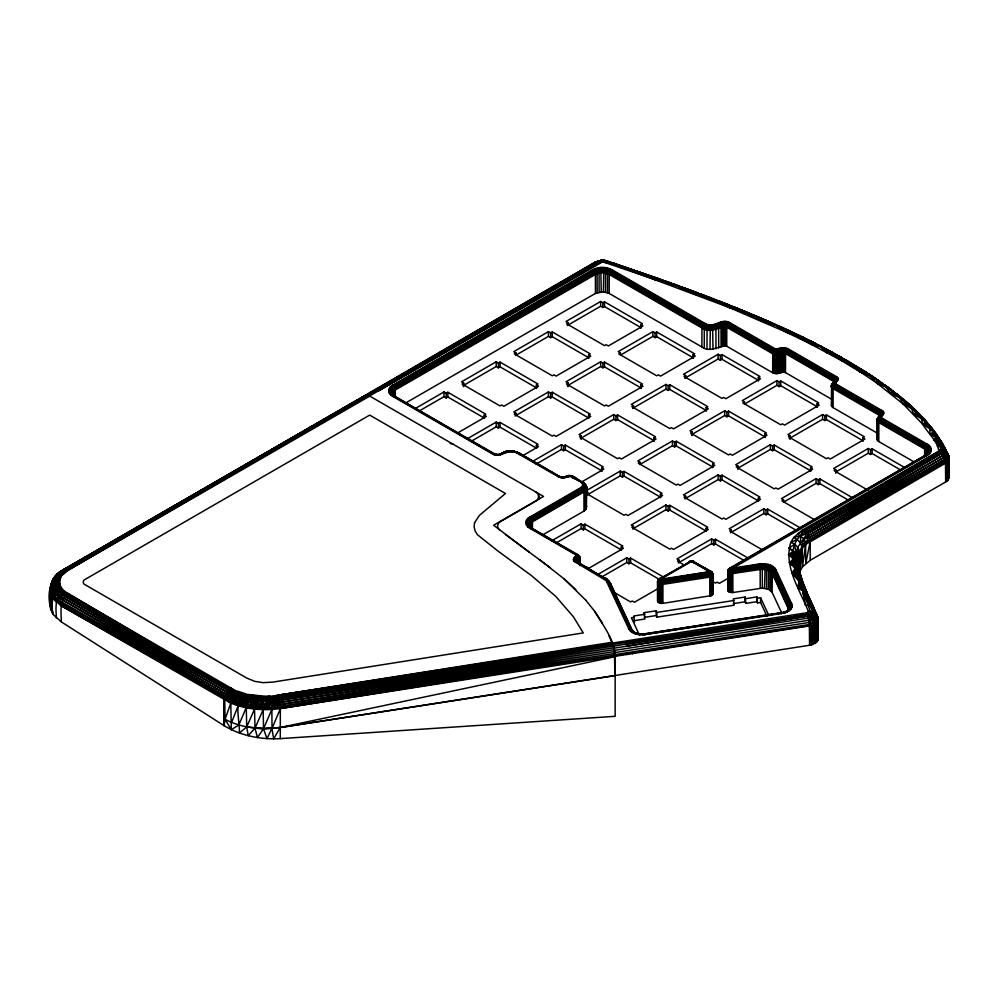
<?xml version="1.0" encoding="UTF-8"?>
<svg xmlns="http://www.w3.org/2000/svg" width="999" height="999" viewBox="0 0 999 999"><rect width="100%" height="100%" fill="white"/><g stroke="black" fill="none" stroke-linecap="round" stroke-linejoin="round"><path stroke-width="1.5" d="M224.213 718.855C238.137 726.623 255.781 729.445 272.028 728.471L271.84 707.592L280.157 704.582L614.76 651.535L279.857 702.434C261.563 705.044 242.083 703.109 225.699 694.068L63.886 598.139C54.058 593.993 49.513 580.094 58.978 573.014L66.633 569.517L368.344 395.479L68.157 570.204L63.886 569.467L58.978 573.014L57.305 576.51L59.828 580.194L57.48 582.267L53.596 583.803L50.912 586.55L49.95 589.984L50.699 594.355L52.897 598.551L61.301 605.819L224.375 698.001C241.308 707.342 261.438 709.352 280.344 706.655L614.984 653.433L280.157 704.582C261.488 707.242 241.608 705.269 224.887 696.041L61.988 601.985C44.468 594.168 49.838 574.837 65.185 569.268L367.045 395.192L364.797 395.666L62.8 570.092C45.292 578.409 50.537 599.363 52.897 614.198C48.277 604.407 47.403 590.534 52.772 580.918C58.891 578.746 63.199 574.388 68.157 570.204L369.705 396.103L367.045 395.192L62.275 572.677C61.089 577.609 57.942 582.754 61.276 587.612C51.261 592.569 51.498 604.295 52.897 614.198L61.301 621.878L224.101 725.661C240.834 735.813 260.864 739.697 280.269 738.636L615.147 716.308L615.159 656.668C614.76 639.585 602.921 625.424 594.68 611.4M56.481 618.219C55.819 608.703 54.333 596.49 64.098 591.008L229.533 689.073C244.33 697.24 261.925 698.988 278.446 696.628L613.598 646.078L278.983 698.363C261.788 700.811 243.481 698.988 228.084 690.496L65.185 596.44L57.967 590.209L50.912 586.55L51.149 584.115L53.821 581.53L59.828 580.194M782.167 613.423L645.491 634.577C639.66 635.289 632.242 634.502 628.87 629.045L606.156 580.644L575.449 562.15C570.054 559.852 577.135 556.967 575.661 554.745L529.682 528.196C524.662 526.173 524.662 519.13 529.682 517.12L581.256 487.337C587.3 482.005 572.789 479.12 570.704 476.498L563.586 477.784L559.09 477.197L517.432 453.284C509.015 447.352 500.949 458.441 492.594 454.021L392.595 396.291C387.587 394.268 387.587 387.225 392.595 385.214L592.707 269.68C598.601 266.621 606.018 266.621 611.9 269.68L704.632 323.214C713.049 329.146 721.103 318.057 729.47 322.477L775.724 349.151L782.504 347.702L788.223 348.863L836.051 376.473C841.445 378.771 834.365 381.668 835.826 383.891L881.742 410.402C887.137 412.699 880.057 415.584 881.53 417.807L927.359 444.268C932.379 446.291 932.379 453.334 927.359 455.344L728.246 570.829L728.046 590.746L728.758 591.72L732.866 592.544L762.362 588.124L768.481 589.21L772.09 592.257L781.643 612.837C785.813 614.06 794.005 609.39 791.757 603.821L775.836 569.53C772.464 564.06 765.047 563.286 759.215 563.985L731.867 568.219C726.385 567.082 727.559 575.649 732.866 573.551L762.362 569.13L770.067 571.066L772.09 573.264L788.336 608.803L789.185 606.818L792.219 605.556M388.711 389.872L391.72 391.258L392.557 394.543L392.957 391.346L395.267 389.21L595.379 273.676L599.075 272.34L603.396 272.065L609.228 273.676L701.96 327.21C710.202 333.516 718.718 325.474 726.797 326.486L772.714 352.997C776.997 356.156 781.28 350.949 785.551 352.859L833.378 380.482C834.877 385.277 833.666 379.27 838.049 379.782M580.069 565.634C580.044 563.074 581.493 553.758 576.123 555.169L579.208 556.281L580.069 559.078C575.736 565.234 579.083 560.489 573.438 559.752M614.947 675.511L614.385 650.374L612.961 644.505L608.915 635.639M798.351 567.457L797.751 547.227L807.105 533.841L942.881 452.584L943.406 450.961L940.733 444.455L933.803 433.978L933.84 431.468L926.248 423.901L924.999 420.492L917.194 413.748L916.145 411.064L906.568 403.471L904.907 400.699C832.904 342.52 744.405 310.052 658.366 278.646L605.931 260.864L602.897 260.152L595.641 261.925L363.386 396.878L599.412 260.801L602.897 260.152L606.643 260.814L658.366 278.646L666.995 282.43M877.659 433.354L833.091 407.629L831.418 405.631L831.717 404.145M883.753 412.799C880.756 411.813 880.406 417.594 879.008 415.147L833.091 388.636C826.485 384.24 840.371 381.393 834.864 377.472L787.025 349.862C782.754 346.853 778.458 352.098 774.2 349.987L728.283 323.476C720.017 320.417 711.825 330.557 703.433 324.213L610.714 270.679C605.556 268.007 599.063 268.007 593.906 270.679L393.793 386.213C389.398 387.974 389.398 394.143 393.793 395.916L496.366 454.857L495.217 454.97L393.206 396.016C388.511 394.13 388.511 387.537 393.206 385.639L593.319 270.105C598.838 267.245 605.781 267.245 611.288 270.105L704.02 323.639C712.424 329.845 720.541 319.156 728.858 322.914L774.774 349.425C779.008 350.874 783.353 346.141 787.612 349.288L835.439 376.91L837.199 379.795L834.44 382.917L835.226 384.315L881.143 410.826L882.891 413.723L880.131 416.845L880.918 418.231L926.76 444.705C931.455 446.59 931.455 453.184 926.76 455.082L728.558 569.467L727.996 571.228M913.835 461.788L878.783 441.546L877.409 440.284L877.409 438.062M931.255 448.938L928.858 449.775L927.397 452.347L924.624 449.013L878.783 422.552C875.386 420.916 877.746 416.196 881.068 416.645L878.471 416.908L877.122 419.805L877.122 439.548M877.534 418.319L877.122 420.554M364.235 395.816L366.733 395.017L369.53 395.966L602.434 261.913L612.2 263.798L667.357 281.755L694.342 293.943L737.162 308.229L759.327 320.08L761.738 318.931L791.433 331.943L781.992 327.472L759.327 320.08L758.815 317.47L771.703 323.002L786.675 332.367L811.051 344.23L841.707 360.776L843.119 360.139L868.306 373.988L876.847 383.117L890.521 389.098L894.205 393.032L898.526 395.729L903.171 404.008L911.038 406.93L913.673 414.148L921.153 417.17L922.601 424.175C927.284 432.305 938.173 441.945 938.81 451.236L802.197 530.244L793.693 537.549L790.771 542.395C803.433 546.528 799.862 561.201 799.887 571.328L802.434 566.87L810.201 560.314L947.002 481.181L946.802 460.352L948.813 456.218L937.087 435.477L933.84 431.468L922.601 424.175L903.171 404.008L876.847 383.117L843.119 360.139L839.709 356.431L833.503 353.883L811.513 341.533L786.675 332.367L728.671 307.292L612.2 263.798L600.923 260.427L594.492 262.562L590.971 265.197M947.002 481.181L948.063 480.094L948.063 461.101L946.915 453.084L944.954 450.711L939.185 449.875M948.875 478.558L948.813 456.218L947.676 453.171L941.12 449.762L938.024 441.071L933.94 440.197L935.838 437.062L938.573 437.924L940.534 440.484L948.363 454.732L949.05 476.96L948.063 480.094M799.812 576.086L799.575 571.465L796.228 559.627L802.085 546.241L809.427 537.599L944.155 457.28L946.777 454.395L943.406 450.961L939.372 450.561L941.12 449.762L939.185 450.936L943.006 455.332L945.491 461.263L945.666 482.105M728.558 569.467L926.173 454.97C930.569 453.209 930.569 447.04 926.173 445.267L880.331 418.806L879.32 416.995L882.08 413.898L881.293 411.925L834.64 384.89L833.628 383.079L835.226 382.03L833.316 382.642L832.904 384.178L834.128 385.564L880.044 412.075C883.903 414.622 877.696 416.483 877.247 418.956L878.858 421.803L926.061 449.263L927.497 451.635L927.397 455.269L925.661 455.057L729.72 568.169L728.558 569.467L728.046 590.746M798.413 566.87C796.59 556.356 801.523 546.341 810.152 540.434L946.802 460.352L944.992 459.315L809.427 537.599L803.883 538.861L797.527 533.566L803.845 531.068L940.221 452.222L942.881 452.584L946.103 455.644L947.839 459.29L944.992 459.315L805.531 542.607L805.793 563.374L810.201 541.321C810.014 536.488 806.555 532.13 802.197 530.244M729.395 592.107L729.445 570.679L731.256 568.244L728.296 572.265L728.209 570.129L730.669 567.844L731.867 568.219L732.841 572.789L732.866 592.544M939.372 450.561L943.306 451.81L946.103 455.644L944.992 459.315L945.241 456.531L943.006 455.332L942.344 453.134L938.81 451.236L803.845 531.068L797.102 539.572L790.771 542.395C783.328 566.62 800.112 590.022 808.478 611.788L812.474 613.136L815.546 616.683L816.583 623.276L816.458 642.382L811.363 644.992L280.269 727.484L263.411 728.608L246.716 726.885L239.423 733.029C239.698 720.279 234.628 705.906 241.683 694.243C253.484 694.03 265.796 698.089 277.897 695.229L613.111 644.58L278.446 696.628C261.938 705.219 242.445 700.149 226.785 692.195L63.886 598.139L53.784 594.904L50.937 592.569L49.95 589.984L50.45 587.075M800.162 576.211L798.064 563.436L788.561 554.62L791.233 554.408L792.632 556.393L793.019 560.289L792.082 562.437C794.505 565.172 795.454 569.255 794.754 572.802L801.91 585.988L805.419 605.194L809.315 605.307L812.711 607.017C814.922 611.625 822.027 620.167 815.159 624.4L816.458 642.382L818.081 639.735L817.357 620.217L815.546 616.683L812.187 613.823L808.366 612.375L812.187 613.823L814.722 617.719L814.959 643.518L813.561 618.618L811.663 614.472L808.203 612.562L277.897 695.229C266.92 697.976 257.043 702.722 246.216 705.918L246.716 726.885L248.239 735.701L254.957 728.096L263.411 728.608L280.407 727.547L615.147 675.636M530.069 528.221L529.757 522.527L526.461 520.067M815.159 624.4L813.398 625.312L813.124 644.417L811.413 624.075L809.327 622.427L807.067 613.049M816.583 623.276L817.532 641.096L817.919 617.719C809.59 603.683 803.059 587.337 799.575 571.465L797.702 568.394L794.792 568.731L792.269 573.289L799 581.393L797.801 588.011L802.846 590.846L816.857 614.835L818.094 620.679L818.081 639.735L817.557 616.42L808.104 595.541L797.702 568.394L789.497 562.787L792.894 559.328L796.228 559.627L798.114 562.812L798.513 567.607M661.937 603.433L661.837 579.045L708.878 571.765L711.5 573.888L712.187 576.148L712.187 595.129L711.525 595.566L662.936 603.359L659.964 603.196L657.629 601.386L657.579 581.805L659.415 578.621L657.704 580.968L657.916 601.947M61.276 576.535L57.305 576.51L54.121 578.059L54.271 579.845L59.828 583.953L52.772 589.185L50.937 592.569L53.122 596.74L61.301 605.819L230.794 703.134L238.162 705.806L260.751 699.288L263.449 697.614L263.174 709.677L255.007 728.159L254.533 709.115L255.557 698.875L255.931 697.127L261.114 696.078L263.449 697.614L269.568 696.078L271.016 697.452L271.84 707.592L280.407 708.553L813.398 625.312M530.931 528.508L530.981 522.115L527.784 518.481M614.385 650.374L809.028 620.217C812.274 619.855 817.257 617.394 815.684 613.411L810.226 611.226L808.366 612.375L812.474 613.136L815.971 615.621L817.856 618.955L818.156 638.386L818.144 619.368C813.76 607.692 810.052 594.58 799.862 586.638L799.637 583.041L803.633 584.802L814.784 611.663M50.462 591.758L49.95 605.581L50.499 602.784M280.269 738.636L280.344 706.655L615.109 655.107L280.407 708.553L271.865 709.49L263.187 707.779L279.857 702.434L614.435 649.625L279.458 700.324L263.311 701.385L260.464 703.421L246.129 707.816L238.861 724.987L231.318 729.657L230.794 703.134L236.301 692.344L237.537 691.133L244.855 693.568L248.626 695.991L252.797 695.242L255.931 697.127L238.611 701.885L232.118 701.748L224.887 696.041L62.8 600.012L54.858 593.156L50.437 590.721L53.821 586.076L59.828 583.953M532.155 528.946L532.355 521.116L529.682 517.12M888.248 388.823L891.033 389.822L890.521 389.098L897.514 395.317L875.174 378.134L860.214 371.978L841.707 360.776L833.503 353.883L826.91 352.522L821.827 347.377L811.051 344.23L786.65 329.87L786.675 332.367L798.001 334.927L816.033 343.906L816.857 345.504M626.073 646.303L808.116 616.021C820.991 613.349 800.823 596.903 802.846 590.846L806.88 592.582L808.328 597.265L803.908 586.101M712.187 595.129L712.749 592.944M607.367 261.276L605.794 260.851L603.995 262.213L654.432 279.408L687.374 289.036L694.342 293.943L696.54 292.707L728.671 307.292L753.458 314.96L757.329 316.758L759.327 320.08L764.497 320.654L771.703 323.002L774.287 324.001L774.213 325.524L771.39 322.752L756.093 316.134L759.527 318.581M636.55 634.19L637.524 633.603L645.491 634.577M831.98 399.45L785.476 372.602L782.941 372.09L776.111 373.688L776.535 349.313M798.725 572.165L799.824 552.497M797.264 576.61C804.195 581.992 800.736 574.075 797.202 573.026L792.269 573.289L801.26 579.994L803.346 584.715L798.913 571.815L795.129 569.917L792.269 573.289L801.26 579.994L803.346 584.715C797.202 574.388 800.012 562.05 792.619 552.784L794.342 544.48L797.102 539.572L793.693 537.549L807.105 533.841L943.006 455.332L946.103 455.644M712.662 594.63L712.849 573.813L711.488 572.115L709.065 571.49L710.164 571.028L712.212 572.415L712.949 574.512L712.911 594.08M563.161 478.071L563.311 477.085L566.508 477.197M728.296 591.258L728.209 570.129L730.893 567.969L728.858 569.005L728.046 571.753M802.085 546.241L803.883 538.861L808.441 535.664L943.006 455.332L942.881 452.584L939.297 450.774C943.918 451.261 948.575 454.67 948.888 459.552L945.666 463.111L805.743 544.418L802.434 566.87L802.309 548.039L800.349 542.607L800.823 535.614L940.221 452.222L939.023 451.098M782.155 328.084L771.39 322.752M941.32 441.67L942.831 445.841L942.232 443.156L938.573 443.119L937.337 446.316L943.668 446.453L946.39 450.911L943.668 446.453L933.94 440.197L936.787 439.011L939.285 439.16L943.418 445.179L942.831 445.841L942.956 444.38L939.285 439.16L930.057 434.115L929.719 427.31L922.601 424.175L925.636 422.265L927.984 423.713L935.588 433.091L942.257 444.505M65.185 569.268C57.667 572.839 52.035 582.842 57.967 590.209L229.533 689.073L235.127 693.905L241.683 694.243L68.157 593.943C58.641 599.775 61.426 612.724 61.301 621.878M224.213 699.862L224.101 725.661L224.213 699.862L225.025 719.317L224.101 725.661L224.887 696.041L228.084 690.496L231.056 687.999L236.301 692.344M775.386 348.988L772.714 352.997L772.639 372.727L776.111 373.688M834.202 382.692L833.578 379.695L836.051 376.473M835.826 383.891L833.154 387.887L833.091 407.629M879.008 415.147L880.044 412.075L881.742 410.402M881.53 417.807L878.858 421.803L878.783 441.546M64.098 573.139L60.539 572.639C56.831 578.921 55.981 587.499 62.75 592.295L68.157 593.943M839.709 356.431L840.808 357.093L840.708 358.166L841.982 357.717L843.144 359.34L843.68 358.703L865.808 372.003L879.607 381.78L878.071 380.095L871.303 376.785L872.364 376.248L875.386 378.758L873.7 377.16L871.303 376.785M261.114 696.078L260.302 707.667L263.174 709.677L271.865 709.49L263.499 728.671L257.492 737.574L254.957 728.096M729.12 569.805L729.72 568.169M690.896 561.75L689.66 561.987L691.982 560.751L659.09 579.033L658.191 580.706L659.852 578.371L661.563 578.658L691.42 561.45L709.902 571.828L662.15 579.595L660.751 579.258L660.951 578.384M688.536 563.086L689.135 561.463L691.42 561.45L691.008 560.901M799.887 571.328L802.309 548.039M815.908 344.905L816.033 343.906L811.488 341.833L811.051 344.23L813.71 343.194L819.567 345.679L822.564 348.614C822.577 344.031 813.498 346.416 811.051 344.23L807.13 340.347L800.424 337.6L802.971 337.35L808.691 340.896L807.929 339.885L807.13 340.347L813.036 342.307L814.709 344.156M833.74 381.543L834.977 378.621L837.025 377.185M879.445 415.459L880.681 412.537L882.716 411.101M246.216 705.918L248.626 695.991L239.872 697.764L233.192 697.689L226.785 692.195L65.185 596.44L54.858 593.156L52.298 587.424L53.034 579.345L56.706 574.937L62.8 570.092L365.834 395.254L61.988 571.116L56.706 574.937M763.498 320.529L763.848 319.555L761.738 318.931L769.617 321.99L765.521 320.267L759.327 320.08M579.782 564.198L579.657 556.843M833.74 383.441L834.839 381.268L837.711 380.656M879.445 417.357L879.52 416.683L877.409 419.068L877.409 440.284M834.053 381.905L834.839 379.77L837.711 377.997M879.744 415.821L880.544 413.686L883.403 411.913M786.45 612.337L788.174 610.052L788.111 606.855L772.177 572.552C769.742 568.606 764.397 568.044 760.189 568.556L732.841 572.789L728.246 570.829M787.537 611.251L789.01 608.179L791.982 607.305M659.964 603.196L659.964 584.203L661.663 579.02L662.911 583.603L662.936 603.359M930.581 452.397L927.721 453.009L925.973 455.956L928.246 451.685L931.255 450.686M535.501 491.833C539.76 493.556 539.81 499.6 535.501 501.323L500.861 521.316C497.352 522.802 496.203 527.847 499.725 530.032M834.202 382.292L835.651 379.72L838.049 378.871M788.174 610.052L788.386 606.143L772.452 571.84L770.366 569.555L766.757 568.019L760.114 567.732L731.618 572.527L731.043 592.569M644.517 634.927L644.867 633.915L783.865 612.237L785.002 612.774M781.193 613.773L781.73 612.799L642.419 634.178L642.482 634.84M712.1 572.589L709.577 574.662L662.712 581.918L660.526 581.83L658.478 580.394L659.053 579.295L661.563 578.658L659.977 578.608L659.053 579.295L659.402 580.319L662.562 581.081L709.427 573.826L711.4 572.677L711.238 571.578L709.065 571.49M712.562 573.164L712.662 575.636L709.802 577.11L662.936 584.365C660.476 585.039 656.118 583.279 658.091 580.219L690.983 561.101M492.594 454.021L498.039 454.483L498.301 455.169M773.663 373.201L773.663 354.208L775.724 349.151L774.774 349.425M603.821 267.432L603.396 291.808L609.165 293.419L701.885 346.953C710.114 353.221 718.668 345.317 726.723 346.216L772.639 372.727M710.389 324.812L709.964 349.2M725.311 321.328L724.887 345.704M784.065 347.702L783.628 372.09M579.22 563.411L579.944 558.516M891.033 389.822L888.136 387.312L886.762 387.712L889.26 388.161L891.033 389.822L885.851 385.602L876.847 383.117L877.809 380.532L884.452 385.102L890.946 393.681L894.205 393.032L897.052 394.081L892.482 391.296L890.946 393.681C907.904 400.075 920.341 414.11 931.143 428.009L935.588 433.091L937.886 437.899M563.861 477.984L564.31 476.96L565.109 477.584M657.629 582.392C661.413 576.423 661.825 578.496 659.115 583.891L659.115 602.872M906.38 403.159L901.36 397.639L890.946 393.681L891.583 390.447L886.762 387.712M744.442 312.812L744.779 311.338L716.745 300.961L718.206 300.624L712.974 299.85L711.088 297.864L696.54 292.707L715.421 300.362M783.865 612.237C784.327 613.149 792.831 608.466 790.134 604.395L774.2 570.092C771.253 565.309 764.759 564.622 759.652 565.234L732.304 569.467L730.719 568.169L731.867 568.219L730.993 570.042L731.955 573.626L731.955 592.619M809.577 645.354L809.327 622.427L810.601 619.88L808.603 618.019L809.103 615.809L807.317 612.999M496.74 455.169L498.114 454.52M511.663 451.685L511.938 450.986L512.087 451.973M562.012 477.784L563.311 477.085L563.586 477.784M831.418 386.638L832.904 384.178L835.276 383.216M730.169 592.395L730.169 573.401L731.98 569.068M566.733 476.81L566.858 476.286C563.324 478.196 567.507 474.687 568.693 476.236C567.744 474.825 572.14 476.311 568.643 475.499M709.802 596.103L709.777 576.348L708.965 571.403L692.432 561.238L688.798 561.875M797.751 547.227L796.34 552.772L798.114 562.812M602.434 261.913L603.696 260.364L606.643 260.814L600.923 260.427L601.947 261.95L599.412 260.801L594.855 263.224L597.602 261.301M765.246 563.861L764.522 588.211M499.225 455.194L503.558 452.584L507.38 451.96M503.409 453.121C503.933 451.086 508.728 450.387 509.49 451.685M785.039 612.599L788.873 609.115L789.422 604.882L773.501 570.579C770.729 566.083 764.635 565.446 759.839 566.021L732.492 570.254L731.618 572.527M252.797 695.242L250.349 706.655L254.533 709.115L263.174 709.677L263.499 728.671L266.958 738.636L271.915 728.408L273.676 738.848L280.269 727.484L615.159 656.668M776.972 349.313L777.409 373.688M777.197 349.875L778.034 349.712L779.844 354.208L779.844 373.201M731.867 568.219L728.758 572.727L728.758 591.72M657.916 582.954L661.475 578.908L661.001 579.445M832.279 407.043L832.105 387.05L835.376 383.466L834.44 383.429M877.971 440.959L877.796 420.979L881.068 417.382L877.984 418.656L878.059 420.229L926.298 448.501L927.784 450.949L926.922 454.82M50.699 585.626L52.36 580.881M833.915 382.13L831.418 385.889M61.476 572.502L62.8 570.092L364.797 395.666M497.914 454.957C500.324 454.982 502.172 451.66 505.419 452.51M395.067 396.653C390.671 395.017 389.61 388.848 394.305 386.888L594.417 271.353C599.263 268.843 605.357 268.843 610.189 271.353L702.921 324.887C711.263 331.293 719.555 321.765 727.759 324.151L773.676 350.661C777.959 353.271 782.217 347.789 786.513 350.537L834.34 378.159L835.651 379.72L835.426 380.881L833.378 383.092L835.039 380.769L833.915 378.908L786.076 351.286C781.792 348.863 777.534 354.345 773.238 351.423L727.322 324.912C719.168 323.102 710.789 332.03 702.484 325.637L609.752 272.103C605.182 269.73 599.425 269.73 594.855 272.103L394.742 387.637L392.245 389.935L391.72 392.619L395.267 397.202L392.744 394.867L390.709 394.917M877.984 417.757L879.382 420.229L925.224 446.703C929.782 448.601 928.408 454.408 924.687 456.268L925.224 455.307M691.745 561.026L693.968 561.463L694.567 563.086L692.195 561.75M797.801 588.011L799.637 583.041L804.083 587.1L806.88 592.582L805.806 591.108L797.801 588.011L801.91 585.988L804.083 587.1L805.806 591.108M639.46 634.715L639.909 634.028M231.581 722.439L238.162 705.806L232.118 701.748M392.557 393.294L395.342 389.96L595.454 274.425L599.1 273.102L603.396 272.814L609.165 274.425L701.885 327.959C710.114 334.24 718.668 326.323 726.723 327.222L772.639 353.733C776.922 356.905 781.23 351.81 785.476 353.609L833.316 381.231M586.675 488.049L583.928 491.346L532.355 521.116L530.032 523.251L529.645 526.448L530.132 523.976L532.417 521.865L585.339 491.108L586.763 488.761L586.388 487.362L582.917 485.339M586.388 487.362L583.716 490.559L532.155 520.329L529.258 523.801L530.132 527.672M542.994 534.752L583.99 511.076L586.288 508.978L586.675 486.813L584.627 483.441L582.067 483.179M834.14 382.392L834.577 380.894L833.578 379.695L785.751 352.073C781.468 349.962 777.197 355.294 772.914 352.21L726.997 325.699C718.893 324.375 710.426 332.767 702.16 326.423L609.427 272.889L605.631 271.516L598.975 271.516L595.179 272.889L395.067 388.424L392.182 391.895L393.906 396.216M879.832 416.321L881.343 414.235L883.753 413.698M614.885 654.632L809.515 624.475L814.972 622.552L817.856 618.955M789.572 610.501L787.624 610.364L786.538 611.675L789.01 608.179L788.835 605.469L772.901 571.166C770.279 566.933 764.522 566.321 760.002 566.87L732.167 571.328L730.207 571.066L728.733 569.58L731.256 568.244M710.726 595.891L711.088 575.998L708.878 571.765M579.395 556.493L579.782 557.592L578.721 555.419M272.028 728.471L280.407 708.553M507.092 451.573L506.218 451.848L509.403 451.261M246.716 726.885L254.533 709.115L279.458 700.324L614.048 647.777L278.983 698.363L254.583 707.217M939.285 439.16L940.534 440.484L938.211 437.312L930.057 434.115L933.59 432.892L937.087 435.477L942.269 444.63M511.938 450.986L509.103 451.473L512.05 451.473M54.121 578.059L52.772 580.918L57.68 584.29M711.525 595.566L711.525 576.573L712.724 574.65M606.793 267.819L605.544 272.34L605.506 292.095M708.279 324.538L707.03 329.058L706.992 348.801M726.835 321.528L725.586 326.049L725.561 345.791M785.589 347.902L784.34 352.422L784.302 372.177M244.855 693.568L242.307 698.463L240.859 704.67L246.129 707.816L254.533 709.115M835.226 384.315L835.564 383.691L834.702 383.903M879.632 381.156L882.392 383.891L882.704 383.329L879.969 382.367L876.847 383.117L876.697 379.62M880.918 418.231L881.255 417.607L880.394 417.832M569.542 476.186C573.488 473.551 579.295 482.267 583.391 482.542L571.89 476.123C568.481 476.523 573.563 475.399 569.892 475.536M574.475 561.45L576.51 561.401L605.744 579.02L575.199 561.263L574.3 558.99L577.06 555.869L575.661 554.745M831.418 405.631L831.555 385.04L833.578 382.542M879.02 416.558L878.596 418.094L879.819 419.48L925.661 445.954C930.356 447.902 929.295 454.083 924.899 455.719M613.973 648.189L808.603 618.019L810.052 615.484L807.791 612.824L810.938 615.034L814.972 622.552M729.195 569.143L728.171 570.704M363.324 397.465L363.948 396.416M658.191 580.706L658.89 579.582M803.883 538.861L805.531 542.607L810.152 540.434L945.616 462.225L946.802 460.352M768.144 564.373L766.633 568.831L766.595 588.586M803.346 584.715L797.864 565.334L797.177 557.642L793.868 554.907L791.233 554.408L792.619 552.784L798.226 556.093L796.34 552.772L794.342 544.48L789.048 547.989L796.603 555.157L793.868 554.907L792.632 556.393L788.561 554.62L792.669 551.947L796.34 552.772L789.048 547.989M778.683 373.526L778.683 354.533L779.357 353.596M513.773 451.96L514.935 451.848L511.763 451.261M560.489 477.584L561.288 476.96L561.738 477.984L560.951 477.272M779.844 354.208L780.594 352.21L778.121 348.988M565.484 476.873L568.756 475.536M879.382 416.171L882.716 415.384M59.241 576.311L62.275 572.677L68.157 570.204M879.769 416.108L881.118 414.81L883.403 414.573M880.107 415.696L880.731 414.185L879.607 412.824L833.69 386.313L832.292 384.74L833.316 382.642M926.298 454.695L929.257 453.983M787.886 609.964L791.096 608.99M939.247 446.153L940.733 444.455L942.744 444.88L946.153 451.448M730.669 568.394L729.607 568.656L730.356 569.817L732.304 569.467M664.597 281.356L669.392 283.504L668.294 282.005L654.432 279.408L656.53 278.147L662.574 281.268L661.513 281.144M781.992 327.472L783.104 328.783L785.351 329.183L786.675 332.367L789.21 331.281L794.118 333.167L794.904 334.39L795.441 333.778L798.651 336.176M660.926 603.384L661.563 583.678L712.662 575.636M614.697 652.584L809.327 622.427L812.137 619.355L810.938 615.034L808.004 612.712L812.474 613.136M609.527 268.581L607.517 272.889L607.467 292.632M706.318 323.988L704.307 328.296L704.258 348.039M728.246 321.915L726.236 326.223L726.186 345.966M787 348.301L784.989 352.61L784.939 372.352M692.12 561.101L711.438 571.778L692.482 560.914M916.145 411.064L917.856 412.712L916.308 412.088L913.673 414.148L922.239 417.145L926.16 421.765L916.145 411.064L903.171 404.008L905.381 401.773L906.867 402.347L898.526 395.729L902.634 399.563M786.762 611.101L788.311 609.477M731.231 568.968L730.207 571.066L731.043 573.576M731.955 573.626L732.841 572.789M770.778 565.247L768.531 569.467L768.481 589.21M661.937 584.452L662.911 583.603M660.364 578.284L660.039 579.732L662.362 580.294L709.228 573.039L710.701 572.19L710.164 571.028M831.717 406.356L832.105 387.05L879.07 414.398L879.994 415.909L880.281 415.259L879.282 413.611L833.366 387.1L831.842 384.39L835.376 382.729L834.702 382.442M877.796 420.979L877.247 419.992M577.297 562.674L577.36 561.151L579.395 559.49L576.123 555.906L579.657 557.817L577.085 560.427L578.121 563.074L577.584 562.112M878.059 417.382L879.819 415.921L881.53 416.221M614.934 655.656L809.565 625.474L811.413 624.075M493.806 454.582L495.092 454.095L495.816 455.194M515.734 452.51L517.02 452.01L517.744 453.121M559.09 477.197L561.288 476.96M775.486 349.712L776.323 349.875M880.156 415.646L877.971 418.394L878.783 417.807M762.911 320.217L763.848 319.555L758.815 317.47M797.702 568.394L789.497 562.787L793.019 560.289L796.915 562.412L789.497 562.787L798.913 571.815L797.202 573.026L796.99 575.849L800.886 578.409L801.972 579.907L801.26 579.994M611.9 269.68L609.228 273.676L609.165 293.419M704.632 323.214L701.96 327.21L701.885 346.953M729.47 322.477L726.797 326.486L726.723 346.216M788.223 348.863L785.551 352.859L785.476 372.602M927.359 444.268L924.687 448.276L924.624 456.318M63.886 569.467L57.68 573.801L55.569 577.097L56.081 579.108L57.68 580.257M697.165 294.118L698.463 293.244L667.357 281.755M689.997 561.101L691.221 560.801M730.157 567.919L729.395 568.581M918.081 414.423L911.138 406.094L903.171 404.008L905.781 402.335L907.766 403.097L921.428 416.683L917.194 413.748L913.673 414.148L925.748 421.316L929.432 426.536M633.928 633.316L635.364 632.879L636.163 634.015L634.565 633.154M773.014 566.445L770.142 570.329L770.067 590.059M834.465 381.73L837.025 381.468M774.837 373.526L774.837 354.533L775.861 353.921M486.326 326.248L489.011 324.675M505.107 315.284L507.792 313.723M517.182 308.241L519.867 306.681M523.888 304.333L526.573 302.759M529.258 301.198L531.943 299.625M535.963 297.277L538.648 295.716M542.669 293.369L545.354 291.808M548.039 290.234L550.724 288.674M554.745 286.326L557.43 284.765M560.114 283.192L569.505 277.71M572.19 276.149L588.286 266.758M785.526 611.65L787.512 611.788M365.372 395.179L595.641 261.925L597.639 261.638L600.024 262.799M317.507 424.026L321.553 421.69M333.678 414.66L330.981 416.221L333.591 414.597M368.169 395.292L598.426 262.05L601.361 262.125L599.412 260.801L598.838 262.038L595.641 261.925M599.437 262.412L377.759 391.208L599.85 262.687L596.99 261.763M61.988 571.116L75.499 563.336M78.197 561.775L94.418 552.435M97.115 550.874L106.581 545.417M109.278 543.868L118.744 538.411M121.441 536.85L125.499 534.515M128.197 532.966L130.894 531.406M133.604 529.845L149.813 520.504M152.522 518.943L168.731 509.602M171.441 508.041L186.301 499.475M189.011 497.914L198.464 492.47M201.161 490.909L210.627 485.464M213.324 483.903L217.382 481.568M220.08 480.007L222.789 478.446M225.487 476.898L229.545 474.562M232.243 473.002L234.952 471.441M238.998 469.105L241.708 467.544M244.405 465.996L247.115 464.435M251.161 462.1L253.871 460.539M257.917 458.204L260.627 456.643M263.324 455.094L266.034 453.534M270.08 451.198L272.789 449.637M275.487 448.076L284.952 442.632M294.405 437.175L302.51 432.505M305.219 430.944L309.265 428.608M317.382 423.938L321.428 421.603M324.138 420.042L326.835 418.494M348.464 406.031L352.51 403.696M406.081 402.747L595.454 293.419L603.396 291.808M414.66 408.878L443.993 391.933L446.191 393.206L447.839 392.257L485.801 414.173L484.165 415.122L484.165 417.495M536.376 388.536L536.376 384.977L538.024 384.028L500.062 362.1L498.414 363.049L496.216 361.788L461.538 381.805L463.736 383.079L463.736 386.638M588.598 358.391L588.598 354.82L590.247 353.871L552.285 331.955L550.636 332.904L548.439 331.643L513.761 351.66L515.959 352.922L515.959 355.294M640.821 328.234L640.821 324.675L642.469 323.726L604.507 301.81L602.859 302.759L600.661 301.486L565.983 321.503L568.181 322.777L568.181 325.15M463.736 383.079L462.087 384.028L500.062 405.944L501.698 404.995L503.883 406.256L538.561 386.238L536.376 384.977M515.959 352.922L514.31 353.871L552.285 375.799L553.921 374.85L556.106 376.111L590.784 356.081L588.598 354.82M568.181 322.777L566.533 323.726L604.507 345.642L606.143 344.692L608.329 345.954L643.006 325.936L640.821 324.675M418.656 411.313L443.993 396.69L446.191 397.952L447.839 397.003L484.49 418.169M462.874 385.789L496.216 366.533L498.414 367.807L500.062 366.858L536.713 388.012M516.433 354.87L548.439 336.388L550.636 337.65L552.285 336.7L588.935 357.867M567.32 325.487L600.661 306.231L602.859 307.505L604.507 306.556L641.158 327.722M457.005 433.329L486.351 416.383L484.165 415.122M466.87 439.023L496.216 422.09L498.414 423.351L500.062 422.402L538.024 444.33L536.376 445.279L536.376 447.652M588.598 417.495L588.598 415.122L590.247 414.173L552.285 392.257L550.636 393.206L548.439 391.933L513.761 411.963L515.959 413.224L515.959 415.596M640.821 388.536L640.821 384.977L642.469 384.028L604.507 362.1L602.859 363.049L600.661 361.788L565.983 381.805L568.181 383.079L568.181 386.638M693.044 358.391L693.044 354.82L694.692 353.871L656.718 331.955L655.082 332.904L652.884 331.643L618.206 351.66L620.404 352.922L620.404 355.294M515.959 413.224L514.31 414.173L552.285 436.088L553.921 435.139L556.106 436.413L590.784 416.383L588.598 415.122M568.181 383.079L566.533 384.028L604.507 405.944L606.143 404.995L608.329 406.256L643.006 386.238L640.821 384.977M620.404 352.922L618.756 353.871L656.718 375.799L658.366 374.85L660.551 376.111L695.229 356.081L693.044 354.82M472.215 440.696L496.216 426.835L498.414 428.096L500.062 427.147L536.713 448.314M515.097 415.934L548.439 396.69L550.636 397.952L552.285 397.003L588.935 418.169M567.32 385.789L600.661 366.533L602.859 367.807L604.507 366.858L641.158 388.012M620.866 354.87L652.884 336.388L655.082 337.65L656.718 336.7L693.381 357.867M499.787 454.932L504.532 451.998M522.564 455.781L538.561 446.541L536.376 445.279M533.491 460.864L561.5 444.692L563.686 445.966L565.334 445.017L603.296 466.933L601.66 467.882L601.66 471.441M653.883 441.296L653.883 437.737L655.519 436.788L617.557 414.872L615.908 415.821L613.723 414.548L579.033 434.565L581.231 435.839L581.231 439.398M706.106 411.151L706.106 407.592L707.742 406.643L669.78 384.715L668.131 385.664L665.933 384.403L631.256 404.42L633.453 405.694L633.453 408.067M758.328 380.994L758.328 377.435L759.964 376.486L722.002 354.57L720.354 355.519L718.156 354.245L683.478 374.275L685.676 375.537L685.676 377.909M581.231 435.839L579.595 436.788L617.557 458.703L619.205 457.754L621.39 459.016L656.068 438.998L653.883 437.737M633.453 405.694L631.805 406.643L669.78 428.559L671.428 427.609L673.613 428.871L708.291 408.853L706.106 407.592M685.676 375.537L684.028 376.486L722.002 398.401L723.638 397.452L725.823 398.726L760.514 378.696L758.328 377.435M536.151 464.073L561.5 449.45L563.686 450.711L565.334 449.762L601.997 470.929M580.369 438.549L613.723 419.293L615.908 420.567L617.557 419.617L654.22 440.784M632.592 408.404L665.933 389.148L668.131 390.409L669.78 389.46L706.43 410.626M684.814 378.246L718.156 359.003L720.354 360.264L722.002 359.315L758.653 380.482M569.105 476.186L563.186 477.572L559.54 476.848L518.044 453.009L514.06 451.573M581.168 482.242L603.846 469.143L601.66 467.882M660.401 497.827L660.401 494.268L662.05 493.319L624.088 471.403L622.439 472.352L620.242 471.078L585.564 491.096L587.762 492.37L587.762 494.742M712.624 467.682L712.624 464.123L714.273 463.174L676.311 441.246L674.662 442.195L672.464 440.934L637.787 460.951L639.984 462.225L639.984 464.597M764.847 437.525L764.847 433.966L766.495 433.017L728.533 411.101L726.885 412.05L724.687 410.776L690.009 430.806L692.207 432.067L692.207 435.626M817.07 407.38L817.07 403.821L818.718 402.872L780.743 380.944L779.108 381.893L776.91 380.631L742.232 400.649L744.43 401.923L744.43 404.295M587.762 492.37L586.113 493.319L624.088 515.234L625.724 514.285L627.909 515.546L662.587 495.529L660.401 494.268M639.984 462.225L638.336 463.174L676.311 485.089L677.946 484.14L680.132 485.402L714.809 465.384L712.624 464.123M692.207 432.067L690.559 433.017L728.533 454.932L730.169 453.983L732.354 455.257L767.032 435.227L764.847 433.966M744.43 401.923L742.781 402.872L780.743 424.787L782.392 423.838L784.577 425.099L819.255 405.082L817.07 403.821M586.9 495.079L620.242 475.824L622.439 477.097L624.088 476.148L660.739 497.315M640.459 464.16L672.464 445.679L674.662 446.94L676.311 445.991L712.961 467.157M691.345 434.777L724.687 415.534L726.885 416.795L728.533 415.846L765.184 437.013M744.892 403.858L776.91 385.377L779.108 386.65L780.743 385.701L817.407 406.855M551.735 540.784L581.081 523.838L583.279 525.112L584.914 524.163L622.889 546.078L621.241 547.027L621.241 549.4M833.69 382.255L834.34 381.88M834.64 381.93L836.051 382.18M555.731 543.219L581.081 528.583L583.279 529.857L584.914 528.908L621.578 550.074M706.106 530.556L706.106 528.184L707.742 527.235L669.78 505.319L668.131 506.268L665.933 504.994L631.256 525.024L633.453 526.286L633.453 528.658M758.328 500.412L758.328 498.039L759.964 497.09L722.002 475.162L720.354 476.111L718.156 474.85L683.478 494.867L685.676 496.141L685.676 498.513M810.539 471.441L810.539 467.882L812.187 466.933L774.225 445.017L772.577 445.966L770.379 444.692L735.701 464.722L737.899 465.984L737.899 469.542M862.761 441.296L862.761 437.737L864.41 436.788L826.448 414.872L824.799 415.821L822.602 414.548L787.924 434.565L790.122 435.839L790.122 439.398M633.453 526.286L631.805 527.235L669.78 549.15L671.428 548.201L673.613 549.462L708.291 529.445L706.106 528.184M685.676 496.141L684.028 497.09L722.002 519.005L723.638 518.056L725.823 519.318L760.514 499.3L758.328 498.039M737.899 465.984L736.251 466.933L774.225 488.861L775.861 487.912L778.046 489.173L812.724 469.143L810.539 467.882M790.122 435.839L788.473 436.788L826.448 458.703L828.084 457.754L830.269 459.016L864.947 438.998L862.761 437.737M632.592 528.995L665.933 509.74L668.131 511.013L669.78 510.064L706.43 531.231M684.814 498.851L718.156 479.595L720.354 480.869L722.002 479.92L758.653 501.073M738.373 467.932L770.379 449.45L772.577 450.711L774.225 449.762L810.876 470.929M789.26 438.549L822.602 419.293L824.799 420.567L826.448 419.617L863.099 440.784M597.427 574.7L626.773 557.754L628.97 559.028L630.606 558.079L663.336 576.972M601.435 577.135L626.773 562.512L628.97 563.773L630.606 562.824L659.415 579.457M748.201 558.129L715.471 539.235L713.823 540.184L711.638 538.911L676.96 558.941L679.145 560.202L679.145 562.574M800.424 527.984L767.694 509.09L766.046 510.039L763.848 508.766L729.17 528.783L731.368 530.057L731.368 532.43M852.646 497.827L819.917 478.933L818.268 479.882L816.071 478.621L781.393 498.638L783.591 499.912L783.591 502.285M904.869 467.682L872.139 448.788L870.491 449.737L868.293 448.464L833.616 468.494L835.813 469.755L835.813 473.314M679.145 560.202L677.509 561.151L684.053 564.934M731.368 530.057L729.732 531.006L762.462 549.9M783.591 499.912L781.942 500.861L814.672 519.755M835.813 469.755L834.165 470.704L868.206 490.359M678.284 562.912L711.638 543.668L713.823 544.93L715.471 543.98L744.28 560.614M730.506 532.767L763.848 513.511L766.046 514.785L767.694 513.836L796.49 530.457M784.065 501.848L816.071 483.366L818.268 484.627L819.917 483.678L848.713 500.312M836.288 471.703L868.293 453.221L870.491 454.483L872.139 453.534L900.936 470.167M658.453 588.374L634.44 602.235L632.255 600.973L630.606 601.922L613.598 592.095M805.531 532.28L941.657 453.608M728.633 577.996L719.305 583.391L717.12 582.13L715.471 583.079L712.849 581.568M808.441 535.664L944.155 457.28M810.002 539.485L945.491 461.263M778.708 327.347L780.269 326.673M658.416 602.459L658.416 583.466L661.563 583.678M913.673 414.148L916.62 412.624L918.68 413.461L912.025 409.078L913.948 408.691L916.195 411.463L910.613 405.606L906.568 403.471L903.171 404.008M715.671 300.312L712.449 298.389L712.974 299.85L719.705 301.223L728.671 307.292L730.981 306.106L735.114 307.48L747.689 312.562L749.512 314.722M836.538 355.794L841.982 357.717L826.91 352.522L825.174 349.225L826.448 349.225L828.621 351.486L824.749 348.339L821.827 347.377L831.468 351.885L846.84 360.964M570.604 475.936L569.767 475.774L582.604 482.754M929.257 445.641L926.298 448.501L925.973 455.844M612.2 263.798L614.173 263.324L656.53 278.147L605.794 260.851L602.897 260.152L599.812 260.739L601.947 261.164M499.625 454.295L502.46 454.021M499.375 454.67L502.534 452.909L503.721 453.284M504.957 452.16L498.676 454.857M564.897 476.898L568.056 475.936M792.894 559.328L796.678 561.475L798.064 563.436L796.228 559.627L788.561 554.62L792.619 552.784M238.274 703.92L260.939 697.527M392.595 396.291L394.305 395.991L495.267 454.932M517.432 453.284L519.143 452.984L560.339 476.998L518.618 452.909M557.867 476.635L560.701 476.898L559.053 476.261M581.256 482.592L582.954 482.292L585.014 483.903L585.314 486.188L584.103 488.186L531.393 518.793C526.698 520.754 527.747 526.923 532.155 528.558L528.746 525.474L526.461 525.237M529.682 528.196L531.393 527.897L577.809 554.695L578.596 556.618L575.849 559.702L577.672 562.749M575.449 562.15L577.422 562.162M603.071 578.096C605.007 576.985 607.829 579.108 607.979 581.181L610.826 584.702L608.903 581.093L606.156 580.644M603.384 262.025L604.894 261.351L604.732 260.539L601.96 260.314L603.696 260.364L602.897 260.152M925.748 421.316L927.409 422.877L921.153 417.17L922.239 417.145M922.601 424.175L925.848 422.802L927.984 423.713L930.606 426.935L926.248 423.901L922.601 424.175L930.481 426.66L936.525 435.539M730.744 568.618L728.933 570.167L728.758 572.727M831.468 351.885L826.822 350.149L826.91 352.522L829.282 351.548L831.468 351.885L839.984 357.367M774.725 567.894L771.378 571.378L771.29 591.096M783.578 612.424L786.413 611.363M631.693 632.117L633.528 631.905L635.726 633.104M657.579 581.805L659.964 584.203M927.984 423.713L921.74 419.255L924.05 418.993L924.799 420.404L922.889 418.581M884.165 385.839L885.851 385.602M243.943 694.892L240.722 695.878L234.066 695.716L228.084 690.496L66.633 595.017L56.269 591.558L50.187 588.224M604.894 261.351L602.934 261.938L602.709 260.926L602.235 261.913L600.923 260.427M930.581 447.227L927.284 449.675L926.922 455.507M604.807 579.295L607.28 579.482M875.386 378.758L869.63 374.438L860.214 371.978L863.198 371.128L865.808 372.003L867.207 374.475M503.808 452.21L506.818 451.361M498.826 454.508L501.236 454.582M564.098 477.122L565.621 476.685M817.294 346.291L819.567 345.679L822.377 347.09M527.784 526.823L530.357 527.085L531.068 528.796M729.819 568.244L730.893 567.969M775.836 569.53L773.501 570.579L772.177 572.552L772.09 592.257M791.757 603.821L788.386 606.143L788.011 610.489M938.298 437.125L933.466 432.367L930.057 434.115L933.803 433.978L937.087 435.477L938.298 437.125L935.788 433.891L929.944 429.32L932.616 429.208L933.491 430.656L931.917 428.883M880.131 417.345L880.968 417.132M252.235 696.64L239.148 699.799L232.53 699.737L225.699 694.068L62.8 600.012L53.122 596.74L56.481 602.422M890.946 393.681L897.102 394.805L899.912 396.391M781.38 612.924L784.215 612.237M629.982 630.669L632.117 630.706L634.34 632.604L631.206 629.37L608.341 580.744M843.119 360.139L847.052 360.651M712.974 299.85L715.172 299.463M832.279 388.049L833.154 387.887M877.971 421.965L878.858 421.803M493.194 453.746L495.429 454.295M579.133 555.906L577.372 554.445L575.936 554.944L576.798 554.882M613.486 646.191L807.579 614.335L810.052 615.484L813.248 623.451L809.327 622.427M943.406 450.961L944.954 450.711L948.813 456.218L946.565 451.76L946.615 452.622M612.1 642.27L277.897 695.229L280.344 706.655M766.945 616.183L760.589 602.497L757.554 602.959L756.955 601.673L745.853 603.384L745.117 597.04L733.366 598.851L734.103 605.207L656.693 617.182L655.943 610.826L644.193 612.649L644.193 615.022M644.929 614.248L633.828 615.971L634.427 622.015L633.828 620.716L644.929 619.005L644.193 612.649M655.943 610.826L656.693 612.437L734.103 600.461M745.853 598.638L756.955 596.915L757.554 602.959M634.427 617.27L631.393 617.732L639.66 635.539M757.554 598.214L760.589 597.752L768.855 615.546M644.193 617.394L655.943 615.571M733.366 603.596L745.117 601.785L745.853 603.384M644.592 634.427L781.942 613.024C786.25 612.512 792.856 609.34 790.933 604.033L774.999 569.73C771.84 564.622 764.897 563.886 759.44 564.547L732.092 568.781L731.718 570.142L732.766 571.965M612.961 644.505L807.579 614.335L807.554 612.924L810.052 615.484M625.574 644.305L808.116 616.021M910.613 405.606L909.565 405.769L912.961 407.779L911.125 407.23L910.613 405.606L910.676 406.331L904.907 400.699M660.601 579.045L661.475 578.908M880.044 415.796L881.742 416.096M566.021 476.336L567.732 476.635M764.66 321.154L766.895 320.829M506.381 451.498L514.785 451.498M497.964 454.62L499.275 454.37M499.537 454.582L496.84 454.757M563.236 477.235L564.547 476.985M564.822 477.197L562.112 477.372M747.689 312.562L754.445 316.246C746.653 311.95 737.649 308.341 728.671 307.292L727.647 304.42L722.052 302.934L722.364 302.26L724.924 303.758L719.705 301.223L716.745 300.961M706.293 296.066L694.342 293.943L690.459 290.247L698.463 293.244M389.385 393.331L391.67 393.569L392.957 395.08M582.629 483.853L585.489 484.478L586.763 487.512L585.314 485.127L582.917 484.59M573.788 560.639L577.085 561.763M911.925 406.843L911.038 406.93L912.961 407.779M642.357 634.615L645.267 634.178M691.733 290.597L689.422 290.796L693.543 291.895M776.847 325.861L778.196 325.761L782.03 328.084M808.478 611.788L814.098 612.287L809.315 605.307M933.94 440.197L937.249 439.972L940.284 441.009L941.695 442.27L942.831 445.841M607.08 582.117L610.451 583.379L633.416 632.792L631.805 629.782L628.87 629.045M935.114 433.116L933.203 430.656L929.944 429.32M576.223 555.407L577.06 555.357M679.457 286.938L681.643 286.825L686.837 289.473M596.515 261.688L597.639 261.638M923.263 418.106L921.165 415.946L919.854 416.009L922.726 417.819M694.342 293.943L701.798 294.368L715.609 300.337M730.082 305.444L730.731 306.343L727.647 304.42L734.203 307.904L739.672 309.278L735.114 307.48L728.671 307.292M945.616 462.225L947.002 462.187M942.232 443.156L940.284 441.009L938.024 441.071L943.418 445.179M808.266 611.263L810.226 611.226L816.857 614.835M709.939 571.578L709.078 571.603L712.449 573.938L709.702 575.524L662.837 582.779L659.278 582.292L657.979 580.319M734.203 307.904L737.162 308.229M570.104 475.649L567.07 475.924L567.682 475.749M562.212 477.135L563.399 477.135M691.108 560.751L691.982 560.751M764.497 320.654L767.394 320.991M676.585 285.552L678.271 285.577M933.203 430.656L932.616 429.208L928.583 426.161L930.131 426.186L931.992 428.334L929.719 427.31M388.711 391.62L391.108 392.157L392.47 393.843M525.786 523.526L528.196 524.063L529.545 525.749M639.772 634.065L642.419 634.178M642.457 634.427L634.44 632.991L629.707 628.995L607.916 582.067L605.506 579.083M837.237 355.706L838.523 355.769M834.44 382.917L835.276 382.967M880.131 416.845L880.968 416.883M880.394 416.358L880.918 415.946M826.91 352.522L831.967 352.922M654.432 279.408L665.022 280.881M511.85 451.036L514.572 451.336M495.779 454.37L497.127 454.957M497.077 454.62L493.781 453.646M561.051 476.985L562.287 477.085L562.437 478.071M560.776 477.197L562.362 477.235M900.673 398.776L903.071 399.125L907.766 403.097L900.673 398.776L903.92 399.862L908.178 404.682M709.902 571.828L709.015 571.69L709.715 572.065M731.718 570.142L732.492 570.254M525.786 521.778L528.196 522.627L529.645 525.199M573.438 558.853L575.849 559.702L577.297 562.275M670.779 283.716L674.974 284.39L678.333 286.301M860.214 371.978L869.63 374.438M797.177 557.642L798.463 557.867L798.463 566.558M876.847 383.117L885.314 385.477M575.661 556.331L579.22 560.489M637.225 633.616L640.022 634.178M802.971 337.35L802.16 337.2L804.782 339.51L802.971 337.35L794.904 334.39M691.87 560.801L693.443 561.987M576.223 555.656L577.06 555.869M809.565 625.474L811.513 625.948L811.363 644.992L809.577 626.361M238.162 705.806L246.129 707.816M576.798 556.343L575.936 556.131L576.273 556.755M807.13 340.347L811.513 341.533M802.272 589.51L806.168 591.133M61.988 601.985L56.681 600.586L224.375 698.001L230.794 703.134L225.025 719.317L231.318 729.657M687.374 289.036L688.336 289.298M514.335 451.361L517.345 452.21M559.977 476.685L561.5 477.122M833.503 353.883L836.787 354.795L835.526 355.144L831.855 352.435M450.149 443.381L453.109 444.218M778.733 349.425L778.034 349.712M758.391 317.058L747.964 313.324M786.65 329.87L789.372 331.431M789.21 331.281L791.433 331.943M389.385 388.161L392.682 390.621L393.044 394.992M582.629 486.076L584.902 487.225L586.288 489.985M573.788 557.979L576.073 559.128L577.447 561.875M660.714 578.583L661.45 578.808M813.71 343.194L816.033 343.906M822.564 348.614L821.303 346.566L823.9 347.889M634.927 632.842L637.524 633.603M912.025 409.078L915.284 410.252L920.054 416.308M891.583 390.447L897.514 395.317M622.877 267.457L615.571 264.76L658.366 278.646L660.464 280.307M733.666 307.33L735.202 307.904M808.603 618.019L812.137 619.355M921.74 419.255L924.999 420.492L927.409 422.877M906.568 403.471L909.527 404.62L910.676 406.331M764.11 320.105L765.484 320.654M917.194 413.748L920.279 414.997L921.428 416.683M728.621 304.832L725.012 303.334L728.92 305.195M825.174 349.225L830.843 352.048M570.966 475.749L572.839 476.461L573.438 478.084L572.427 477.609M571.79 476.286L573.164 476.873M571.928 476.81L573.376 477.422M693.306 561.463L694.293 561.875M926.248 423.901L929.432 425.262L930.606 426.935L927.234 422.952M898.975 395.616L897.102 394.805L900.986 397.315M939.185 450.936L942.881 452.584M933.59 432.892L935.788 433.891M516.633 451.998L519.58 453.246L520.167 454.87M517.594 452.584L519.905 453.646M789.497 562.787L797.677 566.795L799.575 571.465M390.709 386.588L393.656 389.448L393.981 396.778M582.067 486.75L585.264 490.372L585.339 510.102M574.475 557.155L576.51 558.591L577.747 561.513M801.323 578.396L792.269 573.289M783.104 328.783L785.364 329.907M928.583 426.161L931.992 428.334M894.205 393.032L898.338 395.104L898.588 396.64L897.052 394.081M939.535 443.256L942.744 444.88L945.978 450.387M788.561 554.62L796.578 558.591M794.792 568.731L798.501 570.666L800.936 576.51M793.955 565.359L797.677 567.32L793.843 564.835L794.63 562.799L793.019 560.289M636.001 633.478L630.494 629.108L608.703 582.18L606.181 579.058M938.573 437.924L935.176 436.039L937.849 436.7L939.997 439.747M868.306 373.988L872.364 376.248M61.476 603.958L224.887 696.041M847.889 361.713L865.808 372.003M936.787 439.011L940.284 441.009M692.432 561.238L709.577 571.128M369.53 395.966L543.543 496.428L493.631 525.249L529.358 552.285M621.241 547.027L623.426 548.289L588.748 568.306L586.563 567.045M577.022 554.907L530.294 527.922C525.586 526.036 525.586 519.443 530.294 517.544L581.855 487.774L583.778 485.477L581.855 482.317M709.777 576.348L710.726 576.898M51.636 582.292L61.276 587.612L64.098 591.008L50.937 583.891M884.452 385.102L888.136 387.312M777.647 353.921L778.683 354.533M841.707 360.776L840.171 357.08L863.198 371.128L845.903 360.015M614.173 263.324L614.984 263.811M905.781 402.335L909.527 404.62M792.669 551.947L798.226 556.093M711.238 571.578L712.212 572.415M916.62 412.624L920.279 414.997M803.034 584.04L799 581.393L802.434 582.667L804.083 587.1M849.175 362.562L854.332 365.971M946.165 451.373L944.817 447.639L940.733 444.455L945.716 449.363M899.237 396.541L904.582 401.036M933.803 433.978L938.848 438.286M607.667 579.932L575.899 561.251L575.112 559.278L577.872 556.181L576.86 554.37M603.671 577.822L607.904 580.506L609.665 582.867M925.848 422.802L929.432 425.262M768.406 321.466L770.729 323.089M831.555 385.04L832.105 384.053M778.346 348.863L781.018 352.859L781.093 372.602M719.605 322.477L722.277 326.486L722.339 346.216M718.331 323.214L721.003 327.21L721.078 346.953M592.707 269.68L595.379 273.676L595.454 293.419M581.256 487.337L583.928 491.346L583.99 511.076M392.595 385.214L395.267 389.21L395.342 397.265M575.449 556.455L577.147 558.129L578.184 561.201M744.779 311.338L747.14 313.024M876.435 379.52L879.607 381.78M582.442 482.217C585.214 483.341 585.214 487.225 582.442 488.336L530.869 518.119C526.473 519.88 526.473 526.048 530.869 527.822L578.334 555.656M585.264 484.478L583.928 483.516L583.99 484.178M576.51 561.401L577.909 562.524M711.713 572.989L712.749 573.95L711.8 571.928M539.535 559.64L564.098 578.871L575.861 589.622M550.037 567.532L505.494 534.552M735.264 308.391L732.991 306.681L734.752 308.329M784.44 328.634L786.563 330.232M774.287 324.001L777.609 326.511M797.864 565.334L794.63 562.799L797.677 566.795M840.808 357.093L841.658 357.754M826.448 349.225L830.344 352.347M792.657 556.743L796.228 559.627M912.549 407.53L914.56 410.052M563.873 578.671L586.026 600.424M822.689 347.515L824.337 349.026M933.84 431.468L935.588 433.091M812.512 612.412L815.971 615.621L817.357 620.217M846.503 361.326L843.68 358.703L844.555 359.852M797.102 539.572L800.349 542.607M797.814 578.171L803.633 584.802M606.78 579.183L609.577 582.18M811.663 614.472L814.722 617.719L816.37 621.453M881.093 382.48L882.392 383.891M893.019 390.959L894.58 392.669M779.57 348.301L781.58 352.61L781.63 372.352M720.828 321.915L722.839 326.223L722.889 345.966M716.633 323.988L718.643 328.296L718.693 348.039M595.092 268.581L597.102 272.889L597.152 292.632M933.041 430.144L934.589 431.98M808.978 598.626L815.684 613.411M801.91 585.988L805.581 590.372M584.103 483.129L585.314 485.127M530.744 527.547L528.808 524.525L530.357 520.604L583.391 489.772L585.926 486.725L585.489 484.478M585.801 600.212L594.892 611.6L602.434 623.139M772.714 352.997L773.663 354.208M660.239 583.503L660.926 584.39M800.711 577.622L795.129 569.917M941.782 443.331L944.317 446.79M774.163 353.596L774.837 354.533M927.359 424.076L929.07 426.536M631.805 629.782L633.329 632.117M927.696 424.175L929.232 426.573M608.903 581.093L610.726 584.003M738.124 308.691L739.11 310.427M832.105 387.05L831.555 386.076L831.717 387.375M943.593 447.202L945.104 449.912M930.131 426.186L931.143 428.009M729.432 572.002L730.169 573.401M798.501 570.666L799.525 572.602M780.981 347.902L782.229 352.422L782.254 372.177M722.227 321.528L723.476 326.049L723.513 345.791M714.685 324.538L715.933 329.058L715.958 348.801M597.827 267.819L599.075 272.34L599.1 292.095M947.277 453.896L949.05 457.967M943.031 446.99L944.954 450.711M804.02 586.088L805.369 588.823M813.86 608.391L806.255 592.607L814.197 610.352M810.226 611.226L802.846 590.846M610.002 582.854L632.617 631.63M921.165 415.946L921.94 417.669M632.242 630.307L632.529 630.931M759.215 563.985L760.189 568.556L760.214 588.311M586.288 505.282L586.763 506.493M576.648 561.251L576.648 559.74L578.721 558.029L579.208 556.281M52.897 598.551L50.937 592.569L50.674 609.914L49.95 589.984M949.05 476.96L948.538 455.594M824.749 348.339L825.149 349.775M657.704 580.968L657.629 601.386M882.704 383.329L883.004 384.528M658.216 582.479L658.416 583.466M782.504 347.702L782.941 372.09M723.751 321.328L724.188 345.704M712.562 324.812L712.999 349.2M600.786 267.432L601.223 291.808M579.944 557.479L580.069 558.329M780.793 352.997L780.868 372.727M578.334 560.327L578.409 561.076M531.068 522.839L531.593 528.758M530.132 523.976L530.419 528.346M762.212 563.723L762.362 588.124M626.985 652.759L627.047 654.645M632.404 652.934L632.417 653.821M872.139 448.788L872.139 453.534M870.491 449.737L870.491 454.483M868.293 448.464L868.293 453.221M826.448 414.872L826.448 419.617M824.799 415.821L824.799 420.567M822.602 414.548L822.602 419.293M819.917 478.933L819.917 483.678M818.268 479.882L818.268 484.627M817.781 618.144L817.781 637.137M816.071 478.621L816.071 483.366M810.201 541.321L810.201 560.314M780.743 380.944L780.743 385.701M779.108 381.893L779.108 386.65M776.91 380.631L776.91 385.377M774.225 445.017L774.225 449.762M772.577 445.966L772.577 450.711M770.379 444.692L770.379 449.45M767.694 509.09L767.694 513.836M766.046 510.039L766.046 514.785M763.848 508.766L763.848 513.511M760.589 597.752L760.589 602.497M756.955 596.915L756.955 601.673M745.117 597.04L745.117 601.785M728.533 411.101L728.533 415.846M726.885 412.05L726.885 416.795M724.687 410.776L724.687 415.534M722.002 354.57L722.002 359.315M722.002 475.162L722.002 479.92M720.354 355.519L720.354 360.264M720.354 476.111L720.354 480.869M718.156 354.245L718.156 359.003M718.156 474.85L718.156 479.595M715.471 539.235L715.471 543.98M713.823 540.184L713.823 544.93M711.638 538.911L711.638 543.668M676.311 441.246L676.311 445.991M674.662 442.195L674.662 446.94M672.464 440.934L672.464 445.679M669.78 384.715L669.78 389.46M669.78 505.319L669.78 510.064M668.131 385.664L668.131 390.409M668.131 506.268L668.131 511.013M665.933 384.403L665.933 389.148M665.933 504.994L665.933 509.74M656.718 331.955L656.718 336.7M656.693 612.437L656.693 617.182M655.082 332.904L655.082 337.65M652.884 331.643L652.884 336.388M630.606 558.079L630.606 562.824M628.97 559.028L628.97 563.773M626.773 557.754L626.773 562.512M624.088 471.403L624.088 476.148M622.439 472.352L622.439 477.097M620.242 471.078L620.242 475.824M617.557 414.872L617.557 419.617M615.908 415.821L615.908 420.567M613.723 414.548L613.723 419.293M604.507 301.81L604.507 306.556M604.507 362.1L604.507 366.858M602.859 302.759L602.859 307.505M602.859 363.049L602.859 367.807M600.661 301.486L600.661 306.231M600.661 361.788L600.661 366.533M586.388 486.163L586.288 508.978M584.914 524.163L584.914 528.908M583.279 525.112L583.279 529.857M581.081 523.838L581.081 528.583M565.334 445.017L565.334 449.762M563.686 445.966L563.686 450.711M561.5 444.692L561.5 449.45M552.285 331.955L552.285 336.7M552.285 392.257L552.285 397.003M550.636 332.904L550.636 337.65M550.636 393.206L550.636 397.952M548.439 331.643L548.439 336.388M548.439 391.933L548.439 396.69M538.886 496.391L538.886 499.375M538.561 494.98L538.561 499.463M532.417 521.865L532.417 529.17M500.062 362.1L500.062 366.858M500.062 422.402L500.062 427.147M498.414 363.049L498.414 367.807M498.414 423.351L498.414 428.096M496.216 361.788L496.216 366.533M496.216 422.09L496.216 426.835M447.839 392.257L447.839 397.003M446.191 393.206L446.191 397.952M443.993 391.933L443.993 396.69M712.949 574.512L712.849 573.813L712.949 574.512M474.55 522.752L474.113 526.91L475.137 530.993L477.485 534.74L497.539 550.736L531.368 575.536L555.794 596.428L573.414 616.783L583.266 632.916L272.777 682.117L263.149 682.654L254.72 681.355L246.79 678.084L85.527 584.977C82.418 584.04 82.418 580.107 85.527 579.17L369.705 415.097L505.457 493.481L479.383 515.422L474.55 522.752M712.474 573.014L711.638 572.327L712.474 573.014M345.804 407.617L343.107 409.178L345.754 407.592M604.395 260.614L603.021 261.376L601.535 260.539L604.395 260.614"/></g></svg>
